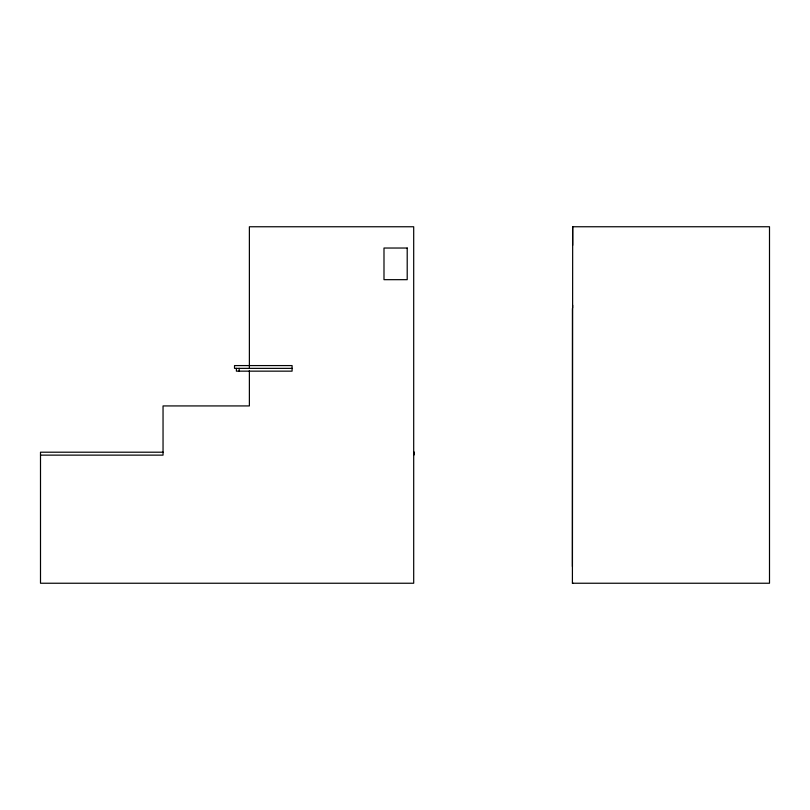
<?xml version="1.0" encoding="UTF-8"?>
<svg xmlns="http://www.w3.org/2000/svg" width="810" height="810" viewBox="0 0 810 810"><rect width="100%" height="100%" fill="white"/><g stroke="black" fill="none" stroke-linecap="round" stroke-linejoin="round"><path stroke-width="1.21" d="M572.417 308.448L572.417 566.534M572.407 583.24L572.68 226.76L769.5 226.749L769.5 583.24L572.407 583.24L573.156 583.251M292.086 368.368L234.525 368.368L234.525 365.583L292.086 365.583L292.086 371.152L236.388 371.152L236.388 368.368M163.134 452.203L40.5 452.203L40.5 583.24L413.697 583.24L413.697 226.76L249.379 226.76L249.379 368.368M40.5 455.129L163.043 455.129L163.043 405.931L249.379 405.931L249.379 370.565M572.68 226.76L572.68 245.319M572.65 305.198L572.65 307.982M414.163 451.98L414.163 454.896M239.173 368.368L239.173 371.152M407.207 248.032L383.991 248.032L383.991 279.673L407.207 279.673L407.207 248.032"/></g></svg>
